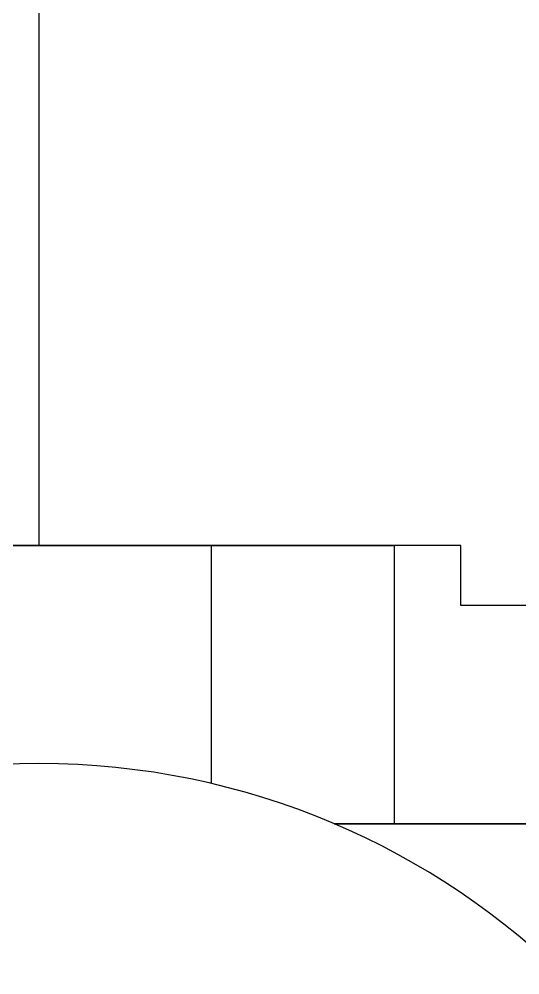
# Model space of a CAD drawing. Header units: millimetres. Extents: x 256 to 2599, y 626 to 1192.
# Drawn here: x 2085.076 to 2086.553, y 667.264 to 670.088 of the extents above; entities that cross this region are included whole.
import ezdxf

# ---------------------------------------------------------------- set-up
doc = ezdxf.new("R2010")
doc.units = ezdxf.units.MM
for name, color, linetype in [('Aria compressa', 140, 'Continuous'), ('MAIN-1', 7, 'Continuous'), ('MAIN-2', 7, 'Continuous')]:
    doc.layers.add(name, color=color, linetype=linetype)
doc.styles.add('PNP_LTYPE', font='txt.shx')
doc.linetypes.add('ISO-GENERAL', pattern='A,5,["/",PNP_LTYPE,S=1.5,R=0,X=0,Y=-0.75],-0.0001', length=5.0001)

msp = doc.modelspace()

# ---------------------------------------------------------------- linework, layer by layer
at = {"layer": 'Aria compressa', "linetype": 'ISO-GENERAL'}
msp.add_line((2085.1342, 677.3957), (2085.1342, 668.5328), dxfattribs=at)
at = {"layer": 'MAIN-1'}
for p, q in [((2087.0899, 667.7105), (2086.0052, 667.7105)), ((2086.0052, 667.7105), (2087.0899, 667.7105))]:
    msp.add_line(p, q, dxfattribs=at)
at = {"layer": 'MAIN-2'}
for p, q in [((2086.1831, 668.5328), (2084.0852, 668.5328)), ((2084.0852, 668.5328), (2086.1831, 668.5328)), ((2084.0852, 668.5328), (2086.1831, 668.5328)), ((2085.6429, 667.8293), (2085.6429, 668.5328)), ((2086.1831, 668.5328), (2086.1831, 668.5328)), ((2086.1831, 668.5328), (2086.1831, 668.5328)), ((2086.3787, 668.5328), (2086.1831, 668.5328)), ((2086.1831, 667.7105), (2086.1831, 668.5328)), ((2086.3787, 668.5328), (2086.3787, 668.5328)), ((2086.3787, 668.355), (2086.3787, 668.5328)), ((2086.3787, 668.355), (2086.3787, 668.355)), ((2086.8676, 668.355), (2086.3787, 668.355)), ((2086.1831, 667.7105), (2086.1831, 667.7105)), ((2086.1831, 667.7105), (2086.1831, 667.7105)), ((2086.1831, 667.7105), (2086.1831, 667.7105)), ((2086.1831, 667.7105), (2086.1831, 667.7105))]:
    msp.add_line(p, q, dxfattribs=at)
msp.add_arc((2085.1342, 665.6659), 2.2224, 360, 180, dxfattribs=at)

doc.saveas('drawing.dxf')
